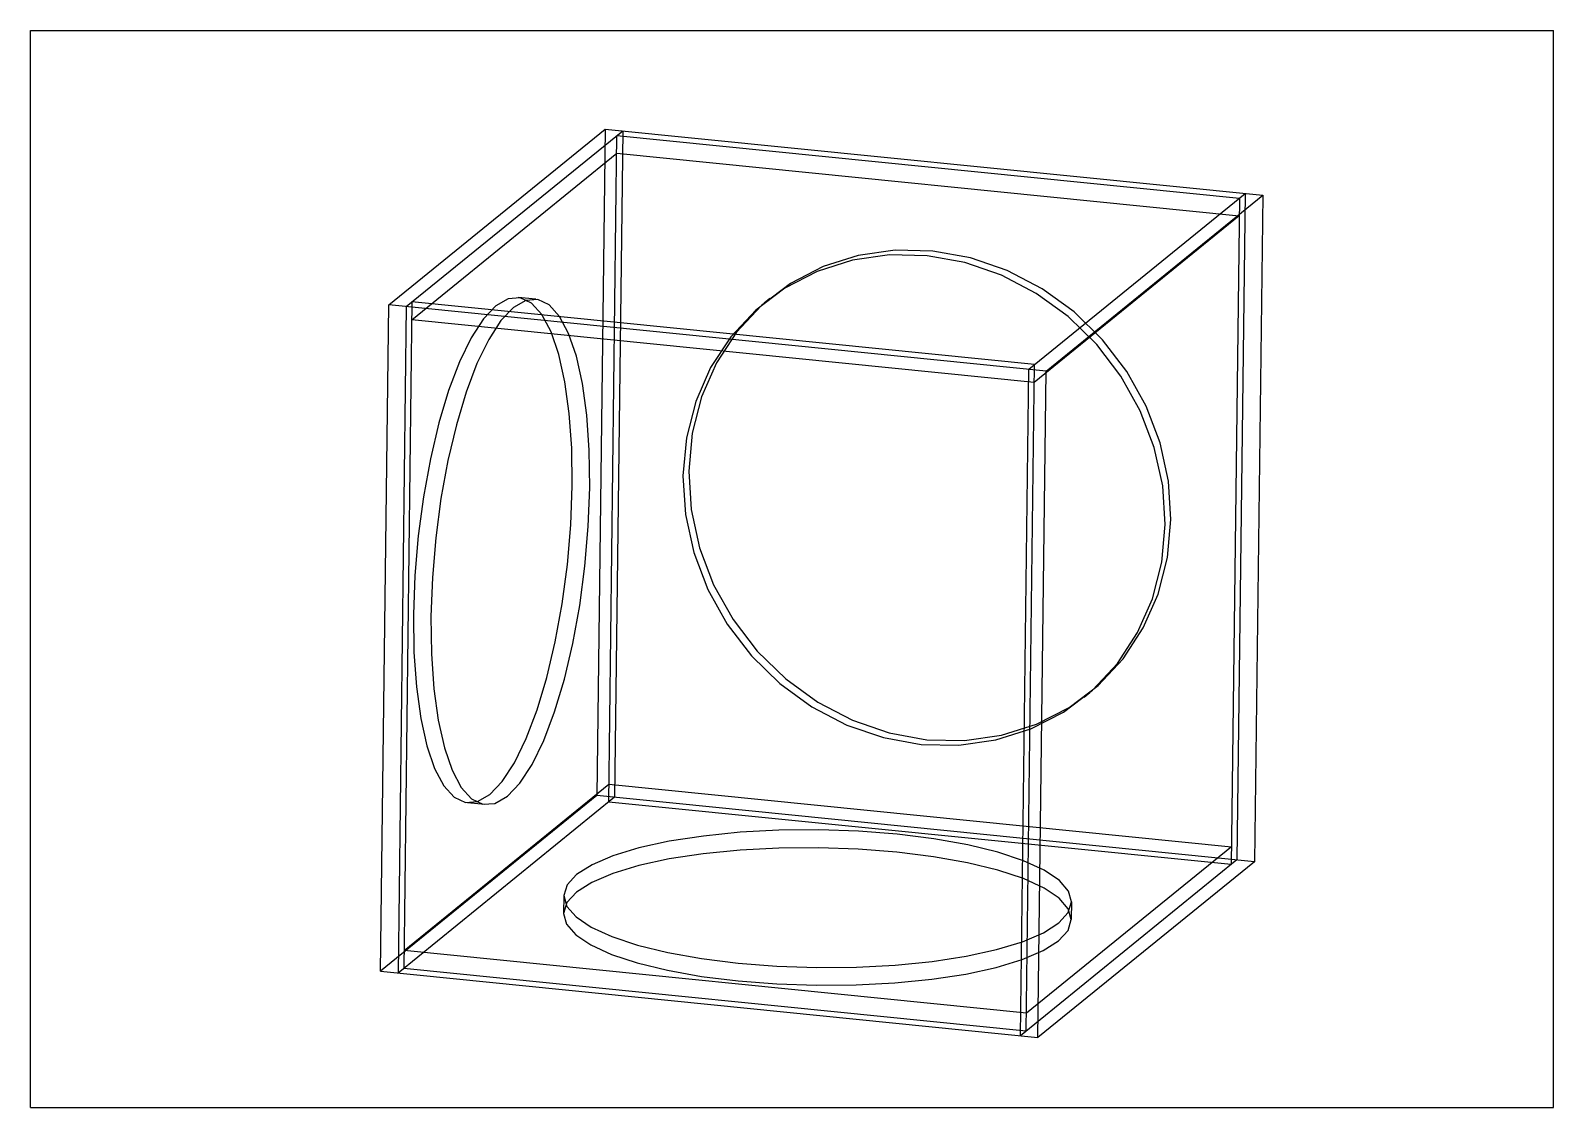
# Model space of a CAD drawing. Header units: millimetres. Extents: x 0 to 297, y 0 to 210.
import ezdxf

# ---------------------------------------------------------------- set-up
doc = ezdxf.new("R2010")
doc.units = ezdxf.units.MM
doc.header["$LTSCALE"] = 16.335
doc.layers.get('0').update_dxf_attribs({"linetype": 'CONTINUOUS'})
doc.layers.add('02_ALLE_KE', color=7, linetype='CONTINUOUS')

msp = doc.modelspace()

# ---------------------------------------------------------------- linework, layer by layer
at = {"color": 7, "linetype": 'CONTINUOUS'}
for p, q in [((0, 0), (0, 210)), ((0, 210), (297, 210)), ((297, 0), (297, 210)), ((0, 0), (297, 0))]:
    msp.add_line(p, q, dxfattribs=at)
at = {"layer": '02_ALLE_KE', "color": 7, "linetype": 'CONTINUOUS'}
for p, q in [((69.85, 156.51), (112.07, 190.77)), ((73.27, 156.16), (115.49, 190.43)), ((112.07, 190.77), (110.47, 60.83)), ((112.07, 190.77), (240.29, 177.87)), ((115.49, 190.43), (113.89, 60.49)), ((112.76, 59.57), (114.36, 189.51)), ((114.36, 189.51), (235.74, 177.3)), ((74.35, 153.61), (114.32, 186.05)), ((114.32, 186.05), (235.7, 173.83)), ((194.65, 143.95), (236.87, 178.21)), ((236.87, 178.21), (235.27, 48.27)), ((198.07, 143.6), (240.29, 177.87)), ((235.74, 177.3), (234.14, 47.36)), ((240.29, 177.87), (238.69, 47.92)), ((235.7, 173.83), (195.73, 141.39)), ((98.54, 157.58), (95.12, 157.92)), ((143.06, 156.87), (144.19, 157.78)), ((68.25, 26.57), (69.85, 156.51)), ((198.07, 143.6), (69.85, 156.51)), ((73.27, 156.16), (71.67, 26.22)), ((74.39, 157.08), (72.79, 27.14)), ((195.77, 144.86), (74.39, 157.08)), ((195.73, 141.39), (74.35, 153.61)), ((193.05, 14.01), (194.65, 143.95)), ((194.17, 14.92), (195.77, 144.86)), ((196.46, 13.66), (198.07, 143.6)), ((205.44, 80), (206.57, 80.91)), ((72.84, 30.6), (112.81, 63.04)), ((112.81, 63.04), (234.19, 50.82)), ((110.47, 60.83), (68.25, 26.57)), ((113.89, 60.49), (71.67, 26.22)), ((88.62, 59.07), (85.2, 59.42)), ((238.69, 47.92), (110.47, 60.83)), ((234.14, 47.36), (112.76, 59.57)), ((234.19, 50.82), (194.21, 18.38)), ((235.27, 48.27), (193.05, 14.01)), ((238.69, 47.92), (196.46, 13.66)), ((104.01, 41.32), (103.97, 37.86)), ((203.01, 40.1), (202.96, 36.64)), ((194.21, 18.38), (72.84, 30.6)), ((194.17, 14.92), (72.79, 27.14)), ((68.25, 26.57), (196.46, 13.66))]:
    msp.add_line(p, q, dxfattribs=at)
for points in [[(175.97, 166.99), (168.6, 167.15), (161.41, 166.12), (154.56, 163.95), (148.22, 160.67), (142.55, 156.38), (137.69, 151.18), (133.76, 145.19), (130.85, 138.57), (129.04, 131.47), (128.37, 124.08), (128.85, 116.57), (130.49, 109.12), (133.22, 101.93), (137, 95.17), (141.72, 89), (147.27, 83.58), (153.51, 79.04), (160.29, 75.5), (167.44, 73.03), (174.79, 71.7)], [(174.79, 71.7), (182.15, 71.55), (189.35, 72.57), (196.2, 74.75), (202.54, 78.02), (208.21, 82.31), (213.07, 87.51), (217, 93.5), (219.91, 100.12), (221.72, 107.22), (222.39, 114.62), (221.9, 122.13), (220.27, 129.57), (217.53, 136.76), (213.76, 143.52), (209.04, 149.69), (203.49, 155.11), (197.25, 159.65), (190.46, 163.2), (183.31, 165.67), (175.97, 166.99)], [(174.84, 166.08), (167.48, 166.23), (160.28, 165.21), (153.43, 163.03), (147.09, 159.76), (141.42, 155.47), (136.56, 150.27), (132.63, 144.28), (129.72, 137.66), (127.91, 130.56), (127.24, 123.17), (127.73, 115.65), (129.36, 108.21), (132.1, 101.02), (135.87, 94.26), (140.59, 88.09), (146.14, 82.67), (152.39, 78.13), (159.17, 74.58), (166.32, 72.12), (173.67, 70.79)], [(173.67, 70.79), (181.03, 70.64), (188.22, 71.66), (195.07, 73.83), (201.41, 77.11), (207.08, 81.4), (211.94, 86.6), (215.88, 92.59), (218.78, 99.21), (220.6, 106.31), (221.27, 113.7), (220.78, 121.21), (219.15, 128.66), (216.41, 135.85), (212.63, 142.61), (207.91, 148.78), (202.36, 154.2), (196.12, 158.74), (189.34, 162.28), (182.19, 164.75), (174.84, 166.08)], [(89.57, 61.02), (92, 63.58), (94.38, 67.24), (96.66, 71.92), (98.78, 77.51), (100.69, 83.86), (102.34, 90.83), (103.69, 98.23), (104.7, 105.89), (105.36, 113.62), (105.64, 121.23), (105.54, 128.53), (105.06, 135.34), (104.22, 141.49), (103.03, 146.84), (101.52, 151.24), (99.73, 154.6), (97.71, 156.82), (95.5, 157.86), (93.16, 157.69), (90.75, 156.31)], [(92.99, 60.68), (95.42, 63.23), (97.8, 66.89), (100.08, 71.58), (102.2, 77.16), (104.11, 83.52), (105.76, 90.48), (107.11, 97.89), (108.12, 105.55), (108.78, 113.28), (109.06, 120.89), (108.96, 128.19), (108.48, 135), (107.64, 141.15), (106.45, 146.49), (104.94, 150.9), (103.15, 154.25), (101.13, 156.48), (98.92, 157.52), (96.58, 157.35), (94.16, 155.97)], [(90.75, 156.31), (88.32, 153.76), (85.93, 150.1), (83.65, 145.42), (81.53, 139.83), (79.63, 133.47), (77.98, 126.51), (76.63, 119.1), (75.62, 111.44), (74.96, 103.71), (74.68, 96.1), (74.78, 88.81), (75.25, 82), (76.1, 75.84), (77.29, 70.5), (78.8, 66.09), (80.58, 62.74), (82.61, 60.51), (84.82, 59.47), (87.16, 59.64), (89.57, 61.02)], [(94.16, 155.97), (91.74, 153.42), (89.35, 149.75), (87.07, 145.07), (84.95, 139.48), (83.05, 133.13), (81.4, 126.16), (80.05, 118.76), (79.04, 111.1), (78.38, 103.37), (78.1, 95.76), (78.2, 88.46), (78.67, 81.65), (79.52, 75.5), (80.71, 70.16), (82.22, 65.75), (84, 62.39), (86.03, 60.17), (88.24, 59.13), (90.58, 59.3), (92.99, 60.68)], [(200.52, 35.98), (202.37, 38), (203.01, 40.09), (202.43, 42.2), (200.64, 44.27), (197.7, 46.25), (193.67, 48.09), (188.65, 49.76), (182.76, 51.2), (176.16, 52.38), (168.99, 53.27), (161.45, 53.86), (153.71, 54.12), (145.96, 54.05), (138.4, 53.66), (131.21, 52.94), (124.58, 51.92), (118.65, 50.63), (113.58, 49.09), (109.5, 47.35), (106.5, 45.44)], [(200.48, 32.51), (202.32, 34.54), (202.96, 36.63), (202.38, 38.73), (200.6, 40.8), (197.66, 42.78), (193.63, 44.63), (188.61, 46.29), (182.72, 47.73), (176.11, 48.91), (168.95, 49.81), (161.4, 50.39), (153.66, 50.66), (145.92, 50.59), (138.36, 50.19), (131.17, 49.48), (124.53, 48.46), (118.61, 47.17), (113.54, 45.63), (109.46, 43.88), (106.45, 41.98)], [(106.5, 45.44), (104.65, 43.42), (104.01, 41.33), (104.59, 39.22), (106.38, 37.15), (109.32, 35.17), (113.35, 33.33), (118.37, 31.66), (124.26, 30.22), (130.86, 29.04), (138.03, 28.15), (145.57, 27.56), (153.31, 27.3), (161.06, 27.37), (168.62, 27.77), (175.81, 28.48), (182.44, 29.5), (188.37, 30.79), (193.44, 32.33), (197.52, 34.07), (200.52, 35.98)], [(106.45, 41.98), (104.61, 39.95), (103.97, 37.86), (104.55, 35.76), (106.33, 33.69), (109.28, 31.71), (113.31, 29.86), (118.33, 28.2), (124.22, 26.76), (130.82, 25.58), (137.99, 24.68), (145.53, 24.1), (153.27, 23.83), (161.02, 23.9), (168.58, 24.3), (175.76, 25.02), (182.4, 26.03), (188.33, 27.33), (193.4, 28.86), (197.48, 30.61), (200.48, 32.51)]]:
    msp.add_lwpolyline(points, dxfattribs=at)

doc.saveas('drawing.dxf')
